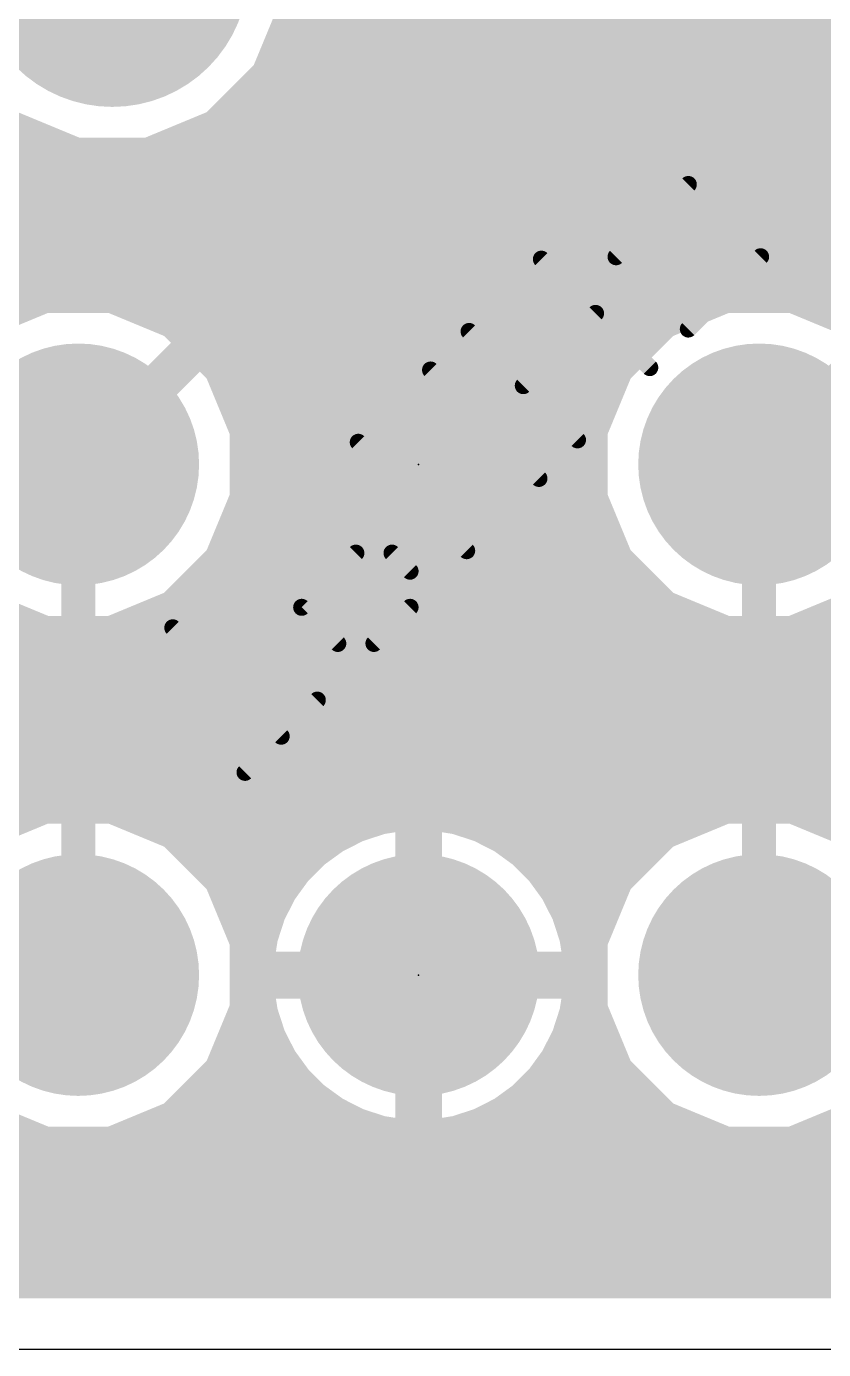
# Model space of a CAD drawing. Extents: x -0.3 to 61.8, y 0 to 38.4.
# Drawn here: x 22.22 to 28.17, y 0 to 9.87 of the extents above; entities that cross this region are included whole.
import ezdxf

# ---------------------------------------------------------------- set-up
doc = ezdxf.new("R2010")
doc.units = 0
for name, color, linetype in [('1', 22, 'CONTINUOUS'), ('16', 175, 'CONTINUOUS'), ('17', 82, 'CONTINUOUS'), ('20', 7, 'CONTINUOUS'), ('21', 7, 'CONTINUOUS'), ('23', 7, 'CONTINUOUS'), ('27', 253, 'CONTINUOUS'), ('29', 253, 'CONTINUOUS'), ('30', 253, 'CONTINUOUS')]:
    doc.layers.add(name, color=color, linetype=linetype)

# ---------------------------------------------------------------- blocks, each defined once
blk = doc.blocks.new('ROUNDP')
at = {"const_width": 0.5}
blk.add_lwpolyline([(0, -0.25, 1), (0, 0.25, 1), (0, -0.25)], format="xyb", dxfattribs=at)

msp = doc.modelspace()

# ---------------------------------------------------------------- linework, layer by layer
at = {"layer": '1'}
for points, const_width in [([(29.172, 11.519), (26.543, 8.89)], 0.3048), ([(27.572, 11.062), (26.035, 9.525)], 0.381), ([(24.511, 9.525), (23.368, 8.382)], 0.381), ([(26.035, 9.525), (24.511, 9.525)], 0.381), ([(24.892, 8.89), (22.606, 6.604)], 0.3048), ([(26.543, 8.89), (24.892, 8.89)], 0.3048), ([(29.972, 8.89), (27.686, 6.604)], 0.3048), ([(23.368, 8.382), (21.844, 8.382)], 0.381), ([(22.606, 6.604), (22.606, 2.794)], 0.254), ([(27.686, 6.604), (27.686, 2.794)], 0.254)]:
    msp.add_lwpolyline(points, dxfattribs=dict(at, const_width=const_width))
for points, const_width in [([(24.511, 9.6203, 1), (24.511, 9.4298)], 0.1905), ([(24.5784, 9.4576, 1), (24.4436, 9.5924)], 0.1905), ([(25.9676, 9.5924, 1), (26.1024, 9.4576)], 0.1905), ([(26.035, 9.4298, 1), (26.035, 9.6203)], 0.1905), ([(24.892, 8.9662, 1), (24.892, 8.8138)], 0.1524), ([(24.9459, 8.8361, 1), (24.8381, 8.9439)], 0.1524), ([(26.4891, 8.9439, 1), (26.5969, 8.8361)], 0.1524), ([(26.543, 8.8138, 1), (26.543, 8.9662)], 0.1524), ([(23.3006, 8.4494, 1), (23.4354, 8.3146)], 0.1905), ([(23.368, 8.2867, 1), (23.368, 8.4772)], 0.1905), ([(22.5521, 6.6579, 1), (22.6599, 6.5501)], 0.1524), ([(22.6695, 6.604, 1), (22.5425, 6.604)], 0.127), ([(27.6321, 6.6579, 1), (27.7399, 6.5501)], 0.1524), ([(27.7495, 6.604, 1), (27.6225, 6.604)], 0.127), ([(22.5425, 2.794, 1), (22.6695, 2.794)], 0.127), ([(27.6225, 2.794, 1), (27.7495, 2.794)], 0.127)]:
    msp.add_lwpolyline(points, format="xyb", dxfattribs=dict(at, const_width=const_width))
at = {"layer": '16', "const_width": 0.254}
for points in [[(24.0228, 9.51), (24.2316, 10.0142)], [(24.1868, 9.906), (30.3784, 9.906)], [(24.0816, 9.652), (30.4651, 9.652)], [(23.6369, 9.1242), (24.0228, 9.51)], [(23.9107, 9.398), (30.6557, 9.398)], [(22.0831, 9.1242), (22.5872, 8.9154)], [(23.1328, 8.9154), (23.6369, 9.1242)], [(23.6567, 9.144), (32.3981, 9.144)], [(10.5674, 8.89), (32.2142, 8.89)], [(22.5872, 8.9154), (23.1328, 8.9154)], [(4.318, 8.636), (32.2072, 8.636)], [(4.318, 8.382), (32.2072, 8.382)], [(4.318, 8.128), (32.2072, 8.128)], [(4.318, 7.874), (33.401, 7.874)], [(22.3559, 7.8613), (21.8938, 7.6699)], [(22.8561, 7.8613), (22.3559, 7.8613)], [(23.3182, 7.6699), (22.8561, 7.8613)], [(27.4359, 7.8613), (26.9738, 7.6699)], [(27.9361, 7.8613), (27.4359, 7.8613)], [(28.3982, 7.6699), (27.9361, 7.8613)], [(23.6719, 7.3162), (23.3182, 7.6699)], [(23.3681, 7.62), (26.9239, 7.62)], [(26.9738, 7.6699), (26.6201, 7.3162)], [(23.6221, 7.366), (26.6699, 7.366)], [(23.8633, 6.8541), (23.6719, 7.3162)], [(26.6201, 7.3162), (26.4287, 6.8541)], [(23.7565, 7.112), (26.5355, 7.112)], [(23.8617, 6.858), (26.4303, 6.858)], [(23.8633, 6.3539), (23.8633, 6.8541)], [(26.4287, 6.8541), (26.4287, 6.3539)], [(23.8633, 6.604), (26.4287, 6.604)], [(23.6719, 5.8918), (23.8633, 6.3539)], [(23.8617, 6.35), (26.4303, 6.35)], [(26.4287, 6.3539), (26.6201, 5.8918)], [(23.7565, 6.096), (26.5355, 6.096)], [(23.3182, 5.5381), (23.6719, 5.8918)], [(23.6221, 5.842), (26.6699, 5.842)], [(26.6201, 5.8918), (26.9738, 5.5381)], [(21.8938, 5.5381), (22.3559, 5.3467)], [(22.8561, 5.3467), (23.3182, 5.5381)], [(23.3681, 5.588), (26.9239, 5.588)], [(26.9738, 5.5381), (27.4359, 5.3467)], [(27.9361, 5.3467), (28.3982, 5.5381)], [(4.318, 5.334), (52.197, 5.334)], [(22.3559, 5.3467), (22.8561, 5.3467)], [(27.4359, 5.3467), (27.9361, 5.3467)], [(4.318, 5.08), (52.197, 5.08)], [(4.318, 4.826), (52.197, 4.826)], [(4.318, 4.572), (52.197, 4.572)], [(4.318, 4.318), (52.197, 4.318)], [(6.6827, 4.064), (50.0101, 4.064)], [(22.3559, 4.0513), (21.8938, 3.8599)], [(22.8561, 4.0513), (22.3559, 4.0513)], [(23.3182, 3.8599), (22.8561, 4.0513)], [(27.4359, 4.0513), (26.9738, 3.8599)], [(27.9361, 4.0513), (27.4359, 4.0513)], [(28.3982, 3.8599), (27.9361, 4.0513)], [(24.8635, 3.9708), (24.6829, 3.9121)], [(25.051, 4.0005), (24.8635, 3.9708)], [(25.098, 4.0005), (25.051, 4.0005)], [(25.098, 2.842), (25.098, 4.0005)], [(25.194, 4.0005), (25.194, 2.842)], [(25.241, 4.0005), (25.194, 4.0005)], [(25.4285, 3.9708), (25.241, 4.0005)], [(25.6091, 3.9121), (25.4285, 3.9708)], [(23.6719, 3.5062), (23.3182, 3.8599)], [(24.5137, 3.8259), (24.36, 3.7143)], [(24.6829, 3.9121), (24.5137, 3.8259)], [(25.7783, 3.8259), (25.6091, 3.9121)], [(25.932, 3.7143), (25.7783, 3.8259)], [(26.9738, 3.8599), (26.6201, 3.5062)], [(23.3681, 3.81), (24.4918, 3.81)], [(25.098, 3.81), (25.194, 3.81)], [(25.8002, 3.81), (26.9239, 3.81)], [(24.36, 3.7143), (24.2257, 3.58)], [(26.0663, 3.58), (25.932, 3.7143)], [(23.6221, 3.556), (24.2083, 3.556)], [(24.2257, 3.58), (24.1141, 3.4263)], [(25.098, 3.556), (25.194, 3.556)], [(26.1779, 3.4263), (26.0663, 3.58)], [(26.0837, 3.556), (26.6699, 3.556)], [(23.8633, 3.0441), (23.6719, 3.5062)], [(26.6201, 3.5062), (26.4287, 3.0441)], [(24.1141, 3.4263), (24.0279, 3.2571)], [(26.2641, 3.2571), (26.1779, 3.4263)], [(23.7565, 3.302), (24.0508, 3.302)], [(24.0279, 3.2571), (23.9692, 3.0765)], [(25.098, 3.302), (25.194, 3.302)], [(26.2412, 3.302), (26.5355, 3.302)], [(26.3228, 3.0765), (26.2641, 3.2571)], [(23.8617, 3.048), (23.9647, 3.048)], [(23.8633, 2.5439), (23.8633, 3.0441)], [(23.9692, 3.0765), (23.9395, 2.889)], [(25.098, 3.048), (25.194, 3.048)], [(26.3525, 2.889), (26.3228, 3.0765)], [(26.3273, 3.048), (26.4303, 3.048)], [(26.4287, 3.0441), (26.4287, 2.5439)], [(23.9395, 2.889), (23.9395, 2.842)], [(23.9395, 2.842), (25.098, 2.842)], [(25.194, 2.842), (25.098, 2.842)], [(25.098, 2.842), (25.098, 2.746)], [(25.194, 2.746), (25.194, 2.842)], [(25.194, 2.842), (26.3525, 2.842)], [(26.3525, 2.842), (26.3525, 2.889)], [(23.8633, 2.794), (25.098, 2.794)], [(25.098, 2.746), (23.9395, 2.746)], [(23.9395, 2.746), (23.9395, 2.699)], [(25.098, 1.5875), (25.098, 2.746)], [(25.098, 2.746), (25.194, 2.746)], [(25.194, 2.794), (26.4287, 2.794)], [(25.194, 2.746), (25.194, 1.5875)], [(26.3525, 2.746), (25.194, 2.746)], [(26.3525, 2.699), (26.3525, 2.746)], [(23.9395, 2.699), (23.9692, 2.5115)], [(26.3228, 2.5115), (26.3525, 2.699)], [(23.6719, 2.0818), (23.8633, 2.5439)], [(23.8617, 2.54), (23.9647, 2.54)], [(25.098, 2.54), (25.194, 2.54)], [(26.3273, 2.54), (26.4303, 2.54)], [(26.4287, 2.5439), (26.6201, 2.0818)], [(23.9692, 2.5115), (24.0279, 2.3309)], [(26.2641, 2.3309), (26.3228, 2.5115)], [(23.7565, 2.286), (24.0508, 2.286)], [(24.0279, 2.3309), (24.1141, 2.1617)], [(25.098, 2.286), (25.194, 2.286)], [(26.1779, 2.1617), (26.2641, 2.3309)], [(26.2412, 2.286), (26.5355, 2.286)], [(24.1141, 2.1617), (24.2257, 2.008)], [(26.0663, 2.008), (26.1779, 2.1617)], [(23.3182, 1.7281), (23.6719, 2.0818)], [(26.6201, 2.0818), (26.9738, 1.7281)], [(23.6221, 2.032), (24.2083, 2.032)], [(24.2257, 2.008), (24.36, 1.8737)], [(25.098, 2.032), (25.194, 2.032)], [(25.932, 1.8737), (26.0663, 2.008)], [(26.0837, 2.032), (26.6699, 2.032)], [(24.36, 1.8737), (24.5137, 1.7621)], [(25.7783, 1.7621), (25.932, 1.8737)], [(23.3681, 1.778), (24.4918, 1.778)], [(24.5137, 1.7621), (24.6829, 1.6759)], [(25.098, 1.778), (25.194, 1.778)], [(25.6091, 1.6759), (25.7783, 1.7621)], [(25.8002, 1.778), (26.9239, 1.778)], [(21.8938, 1.7281), (22.3559, 1.5367)], [(22.8561, 1.5367), (23.3182, 1.7281)], [(24.6829, 1.6759), (24.8635, 1.6172)], [(25.4285, 1.6172), (25.6091, 1.6759)], [(26.9738, 1.7281), (27.4359, 1.5367)], [(27.9361, 1.5367), (28.3982, 1.7281)], [(24.8635, 1.6172), (25.051, 1.5875)], [(25.051, 1.5875), (25.098, 1.5875)], [(25.194, 1.5875), (25.241, 1.5875)], [(25.241, 1.5875), (25.4285, 1.6172)], [(17.303, 1.524), (48.6759, 1.524)], [(22.3559, 1.5367), (22.8561, 1.5367)], [(27.4359, 1.5367), (27.9361, 1.5367)], [(17.2051, 1.27), (48.7811, 1.27)], [(7.8065, 1.016), (48.8863, 1.016)], [(7.5641, 0.762), (49.1287, 0.762)], [(49.3827, 0.508), (7.3101, 0.508)], [(7.3101, 0.508), (49.3827, 0.508)]]:
    msp.add_lwpolyline(points, dxfattribs=at)
at = {"layer": '16', "const_width": 0.127}
for points in [[(24.1868, 9.9695, 1), (24.1868, 9.8425)], [(24.0816, 9.7155, 1), (24.0816, 9.5885)], [(23.9641, 9.5344, 1), (24.0815, 9.4857)], [(24.0677, 9.4651, 1), (23.9779, 9.555)], [(23.9107, 9.4615, 1), (23.9107, 9.3345)], [(23.592, 9.1691, 1), (23.6818, 9.0793)], [(23.6567, 9.2075, 1), (23.6567, 9.0805)], [(23.6612, 9.0655, 1), (23.6126, 9.1829)], [(22.5872, 8.9789, 1), (22.5872, 8.8519)], [(22.5629, 8.8567, 1), (22.6115, 8.9741)], [(23.1085, 8.9741, 1), (23.1571, 8.8567)], [(23.1328, 8.8519, 1), (23.1328, 8.9789)], [(22.3559, 7.9248, 1), (22.3559, 7.7978)], [(22.3802, 7.8026, 1), (22.3316, 7.92)], [(22.8804, 7.92, 1), (22.8318, 7.8026)], [(22.8561, 7.7978, 1), (22.8561, 7.9248)], [(27.4359, 7.9248, 1), (27.4359, 7.7978)], [(27.4602, 7.8026, 1), (27.4116, 7.92)], [(27.9604, 7.92, 1), (27.9118, 7.8026)], [(27.9361, 7.7978, 1), (27.9361, 7.9248)], [(23.3631, 7.7148, 1), (23.2733, 7.625)], [(23.2939, 7.6112, 1), (23.3425, 7.7286)], [(23.3681, 7.6835, 1), (23.3681, 7.5565)], [(26.9495, 7.7286, 1), (26.9981, 7.6112)], [(26.9239, 7.5565, 1), (26.9239, 7.6835)], [(27.0187, 7.625, 1), (26.9289, 7.7148)], [(23.6221, 7.4295, 1), (23.6221, 7.3025)], [(23.7306, 7.3405, 1), (23.6132, 7.2919)], [(23.627, 7.2713, 1), (23.7168, 7.3611)], [(26.5752, 7.3611, 1), (26.665, 7.2713)], [(26.6788, 7.2919, 1), (26.5614, 7.3405)], [(26.6699, 7.3025, 1), (26.6699, 7.4295)], [(23.7565, 7.1755, 1), (23.7565, 7.0485)], [(26.5355, 7.0485, 1), (26.5355, 7.1755)], [(23.8617, 6.9215, 1), (23.8617, 6.7945)], [(23.9268, 6.8541, 1), (23.7998, 6.8541)], [(23.8046, 6.8298, 1), (23.922, 6.8784)], [(26.4922, 6.8541, 1), (26.3652, 6.8541)], [(26.37, 6.8784, 1), (26.4874, 6.8298)], [(26.4303, 6.7945, 1), (26.4303, 6.9215)], [(23.8633, 6.6675, 1), (23.8633, 6.5405)], [(26.4287, 6.5405, 1), (26.4287, 6.6675)], [(23.8617, 6.4135, 1), (23.8617, 6.2865)], [(23.7998, 6.3539, 1), (23.9268, 6.3539)], [(23.922, 6.3296, 1), (23.8046, 6.3782)], [(26.4874, 6.3782, 1), (26.37, 6.3296)], [(26.3652, 6.3539, 1), (26.4922, 6.3539)], [(26.4303, 6.2865, 1), (26.4303, 6.4135)], [(23.7565, 6.1595, 1), (23.7565, 6.0325)], [(26.5355, 6.0325, 1), (26.5355, 6.1595)], [(23.6221, 5.9055, 1), (23.6221, 5.7785)], [(23.6132, 5.9161, 1), (23.7306, 5.8675)], [(23.7168, 5.8469, 1), (23.627, 5.9367)], [(26.665, 5.9367, 1), (26.5752, 5.8469)], [(26.5614, 5.8675, 1), (26.6788, 5.9161)], [(26.6699, 5.7785, 1), (26.6699, 5.9055)], [(23.2733, 5.583, 1), (23.3631, 5.4932)], [(23.3425, 5.4794, 1), (23.2939, 5.5968)], [(23.3681, 5.6515, 1), (23.3681, 5.5245)], [(26.9981, 5.5968, 1), (26.9495, 5.4794)], [(26.9239, 5.5245, 1), (26.9239, 5.6515)], [(26.9289, 5.4932, 1), (27.0187, 5.583)], [(22.3559, 5.4102, 1), (22.3559, 5.2832)], [(22.3316, 5.288, 1), (22.3802, 5.4054)], [(22.8318, 5.4054, 1), (22.8804, 5.288)], [(22.8561, 5.2832, 1), (22.8561, 5.4102)], [(27.4359, 5.4102, 1), (27.4359, 5.2832)], [(27.4116, 5.288, 1), (27.4602, 5.4054)], [(27.9118, 5.4054, 1), (27.9604, 5.288)], [(27.9361, 5.2832, 1), (27.9361, 5.4102)], [(22.3559, 4.1148, 1), (22.3559, 3.9878)], [(22.3802, 3.9926, 1), (22.3316, 4.11)], [(22.8804, 4.11, 1), (22.8318, 3.9926)], [(22.8561, 3.9878, 1), (22.8561, 4.1148)], [(27.4359, 4.1148, 1), (27.4359, 3.9878)], [(27.4602, 3.9926, 1), (27.4116, 4.11)], [(27.9604, 4.11, 1), (27.9118, 3.9926)], [(27.9361, 3.9878, 1), (27.9361, 4.1148)], [(24.8535, 4.0335, 1), (24.8734, 3.9081)], [(24.8831, 3.9104, 1), (24.8439, 4.0312)], [(25.051, 4.064, 1), (25.051, 3.937)], [(25.1615, 4.0005, 1), (25.0345, 4.0005)], [(25.061, 3.9378, 1), (25.0411, 4.0632)], [(25.098, 3.937, 1), (25.098, 4.064)], [(25.2575, 4.0005, 1), (25.1305, 4.0005)], [(25.194, 4.064, 1), (25.194, 3.937)], [(25.2509, 4.0632, 1), (25.231, 3.9378)], [(25.241, 3.937, 1), (25.241, 4.064)], [(25.4481, 4.0312, 1), (25.4089, 3.9104)], [(25.4186, 3.9081, 1), (25.4385, 4.0335)], [(23.3631, 3.9048, 1), (23.2733, 3.815)], [(23.2939, 3.8012, 1), (23.3425, 3.9186)], [(24.551, 3.7745, 1), (24.4763, 3.8773)], [(24.6632, 3.9725, 1), (24.7025, 3.8517)], [(24.7117, 3.8555, 1), (24.654, 3.9687)], [(25.638, 3.9687, 1), (25.5803, 3.8555)], [(25.5895, 3.8517, 1), (25.6288, 3.9725)], [(25.8157, 3.8773, 1), (25.741, 3.7745)], [(26.9495, 3.9186, 1), (26.9981, 3.8012)], [(27.0187, 3.815, 1), (26.9289, 3.9048)], [(23.3681, 3.8735, 1), (23.3681, 3.7465)], [(24.4848, 3.8825, 1), (24.5425, 3.7693)], [(24.4918, 3.7465, 1), (24.4918, 3.8735)], [(25.098, 3.8735, 1), (25.098, 3.7465)], [(25.194, 3.7465, 1), (25.194, 3.8735)], [(25.8002, 3.8735, 1), (25.8002, 3.7465)], [(25.7495, 3.7693, 1), (25.8072, 3.8825)], [(26.9239, 3.7465, 1), (26.9239, 3.8735)], [(24.3227, 3.7656, 1), (24.3973, 3.6629)], [(24.4049, 3.6694, 1), (24.3151, 3.7592)], [(25.9769, 3.7592, 1), (25.8871, 3.6694)], [(25.8947, 3.6629, 1), (25.9693, 3.7656)], [(23.6221, 3.6195, 1), (23.6221, 3.4925)], [(24.1808, 3.6249, 1), (24.2706, 3.5351)], [(24.2771, 3.5427, 1), (24.1744, 3.6173)], [(24.2083, 3.4925, 1), (24.2083, 3.6195)], [(25.098, 3.6195, 1), (25.098, 3.4925)], [(25.194, 3.4925, 1), (25.194, 3.6195)], [(26.1176, 3.6173, 1), (26.0149, 3.5427)], [(26.0837, 3.6195, 1), (26.0837, 3.4925)], [(26.0214, 3.5351, 1), (26.1112, 3.6249)], [(26.6699, 3.4925, 1), (26.6699, 3.6195)], [(23.7306, 3.5305, 1), (23.6132, 3.4819)], [(23.627, 3.4613, 1), (23.7168, 3.5511)], [(26.5752, 3.5511, 1), (26.665, 3.4613)], [(26.6788, 3.4819, 1), (26.5614, 3.5305)], [(24.0627, 3.4637, 1), (24.1655, 3.389)], [(24.1707, 3.3975, 1), (24.0575, 3.4552)], [(26.2345, 3.4552, 1), (26.1213, 3.3975)], [(26.1265, 3.389, 1), (26.2293, 3.4637)], [(23.7565, 3.3655, 1), (23.7565, 3.2385)], [(24.0883, 3.2375, 1), (23.9675, 3.2768)], [(24.0508, 3.2385, 1), (24.0508, 3.3655)], [(25.098, 3.3655, 1), (25.098, 3.2385)], [(25.194, 3.2385, 1), (25.194, 3.3655)], [(26.2412, 3.3655, 1), (26.2412, 3.2385)], [(26.3245, 3.2768, 1), (26.2037, 3.2375)], [(26.5355, 3.2385, 1), (26.5355, 3.3655)], [(23.9713, 3.286, 1), (24.0845, 3.2283)], [(26.2075, 3.2283, 1), (26.3207, 3.286)], [(23.8617, 3.1115, 1), (23.8617, 2.9845)], [(23.9268, 3.0441, 1), (23.7998, 3.0441)], [(23.9088, 3.0961, 1), (24.0296, 3.0569)], [(24.0319, 3.0666, 1), (23.9065, 3.0865)], [(23.9647, 2.9845, 1), (23.9647, 3.1115)], [(25.098, 3.1115, 1), (25.098, 2.9845)], [(25.194, 2.9845, 1), (25.194, 3.1115)], [(26.3855, 3.0865, 1), (26.2601, 3.0666)], [(26.2624, 3.0569, 1), (26.3832, 3.0961)], [(26.3273, 3.1115, 1), (26.3273, 2.9845)], [(26.4922, 3.0441, 1), (26.3652, 3.0441)], [(26.4303, 2.9845, 1), (26.4303, 3.1115)], [(23.8046, 3.0198, 1), (23.922, 3.0684)], [(26.37, 3.0684, 1), (26.4874, 3.0198)], [(24.003, 2.889, 1), (23.876, 2.889)], [(23.9395, 2.9055, 1), (23.9395, 2.7785)], [(23.8768, 2.8989, 1), (24.0022, 2.879)], [(25.098, 2.9055, 1), (25.098, 2.7785)], [(25.1615, 2.842, 1), (25.0345, 2.842)], [(25.098, 2.7785, 1), (25.098, 2.9055)], [(25.2575, 2.842, 1), (25.1305, 2.842)], [(25.194, 2.9055, 1), (25.194, 2.7785)], [(25.194, 2.7785, 1), (25.194, 2.9055)], [(26.416, 2.889, 1), (26.289, 2.889)], [(26.2898, 2.879, 1), (26.4152, 2.8989)], [(26.3525, 2.7785, 1), (26.3525, 2.9055)], [(23.8633, 2.8575, 1), (23.8633, 2.7305)], [(23.876, 2.842, 1), (24.003, 2.842)], [(23.9395, 2.8095, 1), (23.9395, 2.6825)], [(24.003, 2.746, 1), (23.876, 2.746)], [(25.0345, 2.842, 1), (25.1615, 2.842)], [(25.1615, 2.746, 1), (25.0345, 2.746)], [(25.098, 2.8095, 1), (25.098, 2.6825)], [(25.098, 2.7305, 1), (25.098, 2.8575)], [(25.098, 2.6825, 1), (25.098, 2.8095)], [(25.194, 2.8575, 1), (25.194, 2.7305)], [(25.1305, 2.842, 1), (25.2575, 2.842)], [(25.2575, 2.746, 1), (25.1305, 2.746)], [(25.194, 2.8095, 1), (25.194, 2.6825)], [(25.194, 2.6825, 1), (25.194, 2.8095)], [(26.289, 2.842, 1), (26.416, 2.842)], [(26.416, 2.746, 1), (26.289, 2.746)], [(26.3525, 2.6825, 1), (26.3525, 2.8095)], [(26.4287, 2.7305, 1), (26.4287, 2.8575)], [(24.0022, 2.709, 1), (23.8768, 2.6891)], [(25.0345, 2.746, 1), (25.1615, 2.746)], [(25.1305, 2.746, 1), (25.2575, 2.746)], [(26.4152, 2.6891, 1), (26.2898, 2.709)], [(23.8617, 2.6035, 1), (23.8617, 2.4765)], [(23.922, 2.5196, 1), (23.8046, 2.5682)], [(23.876, 2.699, 1), (24.003, 2.699)], [(23.9647, 2.4765, 1), (23.9647, 2.6035)], [(25.098, 2.6035, 1), (25.098, 2.4765)], [(25.194, 2.4765, 1), (25.194, 2.6035)], [(26.3273, 2.6035, 1), (26.3273, 2.4765)], [(26.289, 2.699, 1), (26.416, 2.699)], [(26.4874, 2.5682, 1), (26.37, 2.5196)], [(26.4303, 2.4765, 1), (26.4303, 2.6035)], [(23.7998, 2.5439, 1), (23.9268, 2.5439)], [(24.0296, 2.5311, 1), (23.9088, 2.4919)], [(23.9065, 2.5015, 1), (24.0319, 2.5214)], [(26.2601, 2.5214, 1), (26.3855, 2.5015)], [(26.3832, 2.4919, 1), (26.2624, 2.5311)], [(26.3652, 2.5439, 1), (26.4922, 2.5439)], [(23.7565, 2.3495, 1), (23.7565, 2.2225)], [(24.0845, 2.3597, 1), (23.9713, 2.302)], [(23.9675, 2.3112, 1), (24.0883, 2.3505)], [(24.0508, 2.2225, 1), (24.0508, 2.3495)], [(25.098, 2.3495, 1), (25.098, 2.2225)], [(25.194, 2.2225, 1), (25.194, 2.3495)], [(26.2412, 2.3495, 1), (26.2412, 2.2225)], [(26.2037, 2.3505, 1), (26.3245, 2.3112)], [(26.3207, 2.302, 1), (26.2075, 2.3597)], [(26.5355, 2.2225, 1), (26.5355, 2.3495)], [(24.1655, 2.199, 1), (24.0627, 2.1243)], [(26.2293, 2.1243, 1), (26.1265, 2.199)], [(23.7168, 2.0369, 1), (23.627, 2.1267)], [(24.0575, 2.1328, 1), (24.1707, 2.1905)], [(26.1213, 2.1905, 1), (26.2345, 2.1328)], [(26.665, 2.1267, 1), (26.5752, 2.0369)], [(23.6221, 2.0955, 1), (23.6221, 1.9685)], [(23.6132, 2.1061, 1), (23.7306, 2.0575)], [(24.2706, 2.0529, 1), (24.1808, 1.9631)], [(24.1744, 1.9707, 1), (24.2771, 2.0453)], [(24.2083, 1.9685, 1), (24.2083, 2.0955)], [(25.098, 2.0955, 1), (25.098, 1.9685)], [(25.194, 1.9685, 1), (25.194, 2.0955)], [(26.0149, 2.0453, 1), (26.1176, 1.9707)], [(26.0837, 2.0955, 1), (26.0837, 1.9685)], [(26.1112, 1.9631, 1), (26.0214, 2.0529)], [(26.5614, 2.0575, 1), (26.6788, 2.1061)], [(26.6699, 1.9685, 1), (26.6699, 2.0955)], [(24.3973, 1.9251, 1), (24.3227, 1.8224)], [(24.3151, 1.8288, 1), (24.4049, 1.9186)], [(25.8871, 1.9186, 1), (25.9769, 1.8288)], [(25.9693, 1.8224, 1), (25.8947, 1.9251)], [(23.3681, 1.8415, 1), (23.3681, 1.7145)], [(24.5425, 1.8187, 1), (24.4848, 1.7055)], [(24.4763, 1.7107, 1), (24.551, 1.8135)], [(24.4918, 1.7145, 1), (24.4918, 1.8415)], [(25.098, 1.8415, 1), (25.098, 1.7145)], [(25.194, 1.7145, 1), (25.194, 1.8415)], [(25.741, 1.8135, 1), (25.8157, 1.7107)], [(25.8002, 1.8415, 1), (25.8002, 1.7145)], [(25.8072, 1.7055, 1), (25.7495, 1.8187)], [(26.9239, 1.7145, 1), (26.9239, 1.8415)], [(23.2733, 1.773, 1), (23.3631, 1.6832)], [(23.3425, 1.6694, 1), (23.2939, 1.7868)], [(24.7025, 1.7363, 1), (24.6632, 1.6155)], [(24.654, 1.6193, 1), (24.7117, 1.7325)], [(25.5803, 1.7325, 1), (25.638, 1.6193)], [(25.6288, 1.6155, 1), (25.5895, 1.7363)], [(26.9981, 1.7868, 1), (26.9495, 1.6694)], [(26.9289, 1.6832, 1), (27.0187, 1.773)], [(24.8734, 1.6799, 1), (24.8535, 1.5545)], [(24.8439, 1.5568, 1), (24.8831, 1.6776)], [(25.051, 1.651, 1), (25.051, 1.524)], [(25.0411, 1.5248, 1), (25.061, 1.6502)], [(25.098, 1.524, 1), (25.098, 1.651)], [(25.194, 1.651, 1), (25.194, 1.524)], [(25.231, 1.6502, 1), (25.2509, 1.5248)], [(25.241, 1.524, 1), (25.2409, 1.651)], [(25.4089, 1.6776, 1), (25.4481, 1.5568)], [(25.4385, 1.5545, 1), (25.4186, 1.6799)], [(22.3559, 1.6002, 1), (22.3559, 1.4732)], [(22.3316, 1.478, 1), (22.3802, 1.5954)], [(22.8318, 1.5954, 1), (22.8804, 1.478)], [(22.8561, 1.4732, 1), (22.8561, 1.6002)], [(25.0345, 1.5875, 1), (25.1615, 1.5875)], [(25.1305, 1.5875, 1), (25.2575, 1.5875)], [(27.4359, 1.6002, 1), (27.4359, 1.4732)], [(27.4116, 1.478, 1), (27.4602, 1.5954)], [(27.9118, 1.5954, 1), (27.9604, 1.478)], [(27.9361, 1.4732, 1), (27.9361, 1.6002)]]:
    msp.add_lwpolyline(points, format="xyb", dxfattribs=at)
at = {"layer": '20'}
msp.add_line((50.205, 0), (6.31, 0), dxfattribs=at)
at = {"layer": '21', "const_width": 0.2032}
for points in [[(28.575, 8.89), (21.717, 8.89)], [(21.717, 4.318), (28.575, 4.318)], [(26.416, 3.429), (26.416, 2.159)]]:
    msp.add_lwpolyline(points, dxfattribs=at)
at = {"layer": '21', "const_width": 0.1016}
for points in [[(26.4668, 3.429, 1), (26.3652, 3.429)], [(26.3652, 2.159, 1), (26.4668, 2.159)]]:
    msp.add_lwpolyline(points, format="xyb", dxfattribs=at)
at = {"layer": '23'}
for p in [(25.146, 6.604), (25.146, 2.794)]:
    msp.add_point(p, dxfattribs=at)
at = {"layer": '27', "const_width": 0.127}
for points in [[(26.6189, 8.153), (27.1582, 8.6923)], [(27.1582, 8.6923), (27.1582, 7.6138)], [(26.0616, 8.135), (26.8705, 7.3261)], [(27.1582, 7.6138), (27.6974, 8.153)], [(25.9268, 7.1913), (26.4661, 7.7306)], [(26.3313, 6.7869), (25.5224, 7.5958)], [(25.2347, 6.7689), (25.2347, 7.3082)], [(25.2347, 7.3082), (26.0436, 6.4992)], [(25.5044, 5.96), (24.6955, 6.7689)], [(24.6955, 6.7689), (25.2347, 6.7689)], [(24.4078, 6.4813), (24.273, 6.0768)], [(24.273, 6.0768), (24.273, 5.5375)], [(24.6775, 5.942), (24.273, 5.5375)], [(24.9471, 5.942), (24.6775, 5.942)], [(25.0819, 5.8072), (24.9471, 5.942)], [(25.0819, 5.5375), (25.0819, 5.8072)], [(24.273, 5.5375), (24.5427, 5.2679)], [(24.8123, 5.2679), (25.0819, 5.5375)], [(23.3113, 4.8455), (23.3113, 5.3847)], [(23.3113, 5.3847), (24.1202, 4.5758)], [(24.5427, 5.2679), (24.8123, 5.2679)], [(23.8506, 4.3062), (24.3899, 4.8455)]]:
    msp.add_lwpolyline(points, dxfattribs=at)
at = {"layer": '27', "const_width": 0.0635}
for points in [[(27.1899, 8.6923, 1), (27.1264, 8.6923)], [(27.1806, 8.6698, 1), (27.1357, 8.7147)], [(26.0841, 8.1575, 1), (26.0392, 8.1126)], [(26.5964, 8.1755, 1), (26.6413, 8.1306)], [(27.7199, 8.1306, 1), (27.675, 8.1755)], [(26.4885, 7.7081, 1), (26.4436, 7.753)], [(25.5448, 7.6182, 1), (25.4999, 7.5733)], [(27.1264, 7.6138, 1), (27.1899, 7.6138)], [(27.1357, 7.6362, 1), (27.1806, 7.5913)], [(25.2665, 7.3082, 1), (25.203, 7.3082)], [(25.2572, 7.3306, 1), (25.2123, 7.2857)], [(26.8481, 7.3037, 1), (26.893, 7.3486)], [(25.9044, 7.2138, 1), (25.9493, 7.1689)], [(24.6955, 6.8006, 1), (24.6955, 6.7371)], [(24.7179, 6.7913, 1), (24.673, 6.7464)], [(25.2347, 6.7371, 1), (25.2347, 6.8006)], [(26.3088, 6.7644, 1), (26.3537, 6.8093)], [(25.203, 6.7689, 1), (25.2665, 6.7689)], [(24.438, 6.4712, 1), (24.3777, 6.4913)], [(26.0212, 6.4768, 1), (26.0661, 6.5217)], [(24.3048, 6.0768, 1), (24.2413, 6.0768)], [(24.2429, 6.0869, 1), (24.3032, 6.0668)], [(24.6775, 5.9737, 1), (24.6775, 5.9102)], [(24.6999, 5.9195, 1), (24.655, 5.9644)], [(24.9696, 5.9644, 1), (24.9247, 5.9195)], [(24.9471, 5.9102, 1), (24.9471, 5.9737)], [(25.4819, 5.9375, 1), (25.5268, 5.9824)], [(25.1137, 5.8072, 1), (25.0502, 5.8072)], [(25.0595, 5.7847, 1), (25.1044, 5.8296)], [(24.2413, 5.5375, 1), (24.3048, 5.5375)], [(24.2955, 5.56, 1), (24.2506, 5.5151)], [(24.2506, 5.56, 1), (24.2955, 5.5151)], [(25.0502, 5.5375, 1), (25.1137, 5.5375)], [(25.1044, 5.5151, 1), (25.0595, 5.56)], [(23.3431, 5.3847, 1), (23.2796, 5.3847)], [(23.3338, 5.4072, 1), (23.2889, 5.3623)], [(24.5427, 5.2997, 1), (24.5427, 5.2362)], [(24.8123, 5.2362, 1), (24.8123, 5.2997)], [(24.5202, 5.2455, 1), (24.5651, 5.2904)], [(24.7899, 5.2904, 1), (24.8348, 5.2455)], [(23.2796, 4.8455, 1), (23.3431, 4.8455)], [(24.4123, 4.823, 1), (24.3674, 4.8679)], [(24.0978, 4.5534, 1), (24.1427, 4.5983)], [(23.8281, 4.3287, 1), (23.8731, 4.2837)]]:
    msp.add_lwpolyline(points, format="xyb", dxfattribs=at)

# ---------------------------------------------------------------- block references
at = {"layer": '17', "rotation": 90}
for p, xscale, yscale in [((22.86, 10.287), 1.8796, 1.8796), ((22.86, 10.287), 1.8796, 1.8796), ((22.606, 6.604), 1.651, 1.651), ((22.606, 6.604), 1.651, 1.651), ((27.686, 6.604), 1.651, 1.651), ((27.686, 6.604), 1.651, 1.651)]:
    msp.add_blockref('ROUNDP', p, dxfattribs=dict(at, xscale=xscale, yscale=yscale))
at = {"layer": '17', "xscale": 1.651, "yscale": 1.651}
for p in [(22.606, 2.794), (22.606, 2.794), (25.146, 2.794), (25.146, 2.794), (27.686, 2.794), (27.686, 2.794)]:
    msp.add_blockref('ROUNDP', p, dxfattribs=at)
at = {"layer": '29', "rotation": 90}
for p, xscale, yscale in [((22.86, 10.287), 2.032, 2.032), ((22.606, 6.604), 1.8034, 1.8034), ((27.686, 6.604), 1.8034, 1.8034)]:
    msp.add_blockref('ROUNDP', p, dxfattribs=dict(at, xscale=xscale, yscale=yscale))
at = {"layer": '29', "xscale": 1.8034, "yscale": 1.8034}
for p in [(22.606, 2.794), (25.146, 2.794), (27.686, 2.794)]:
    msp.add_blockref('ROUNDP', p, dxfattribs=at)
at = {"layer": '30', "rotation": 90}
for p, xscale, yscale in [((22.86, 10.287), 2.032, 2.032), ((22.606, 6.604), 1.8034, 1.8034), ((27.686, 6.604), 1.8034, 1.8034)]:
    msp.add_blockref('ROUNDP', p, dxfattribs=dict(at, xscale=xscale, yscale=yscale))
at = {"layer": '30', "xscale": 1.8034, "yscale": 1.8034}
for p in [(22.606, 2.794), (25.146, 2.794), (27.686, 2.794)]:
    msp.add_blockref('ROUNDP', p, dxfattribs=at)

doc.saveas('drawing.dxf')
